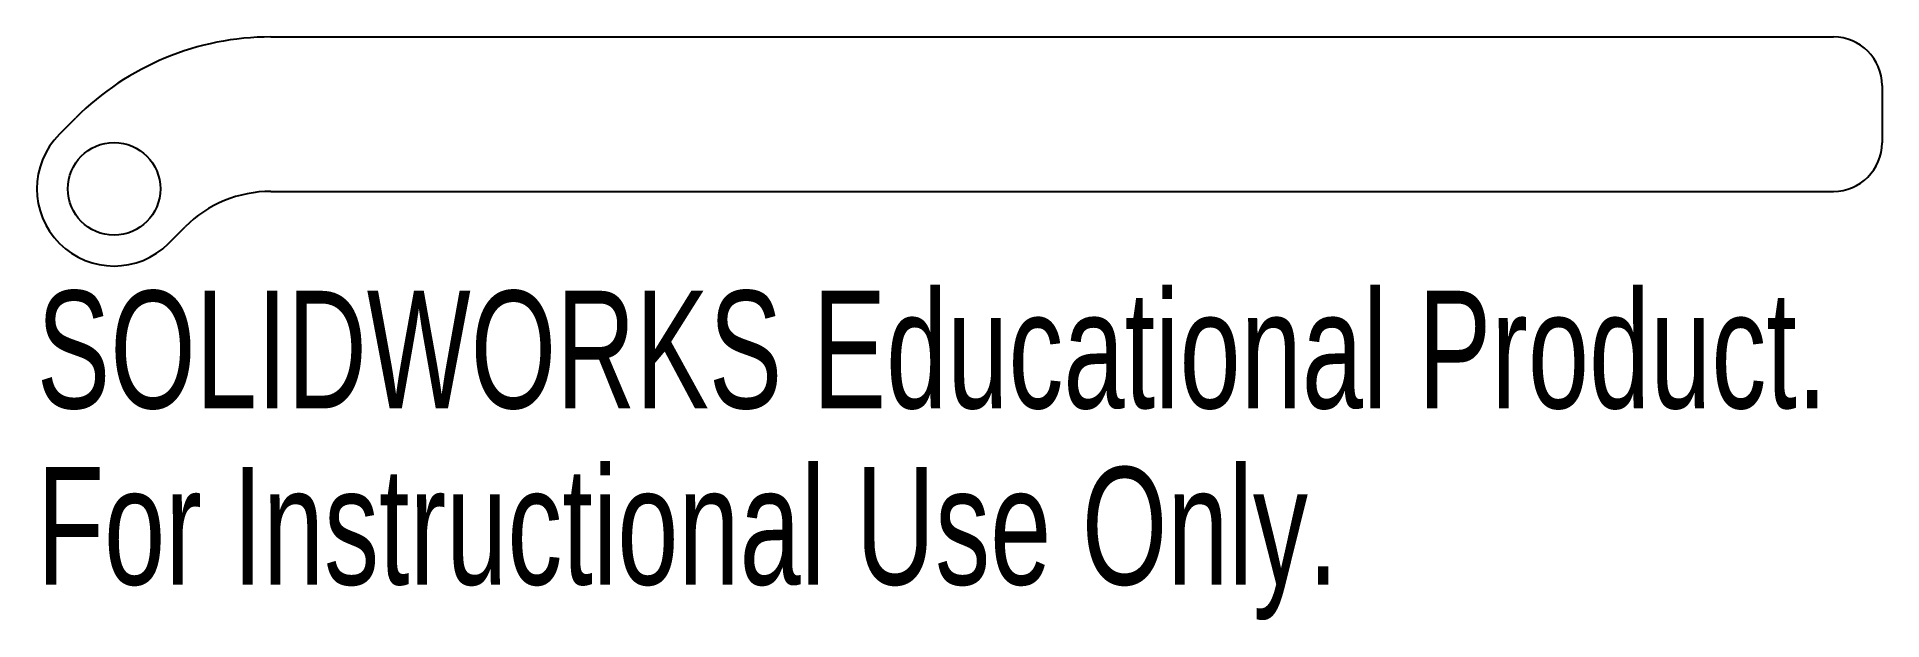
# Model space of a CAD drawing. Header units: inches. Extents: x -0.19 to 2.8, y -0.94 to 0.
import ezdxf

# ---------------------------------------------------------------- set-up
doc = ezdxf.new("R2010")
doc.units = ezdxf.units.IN
doc.header["$MEASUREMENT"] = 0
doc.styles.add('SLDTEXTSTYLE0', font='TXT', dxfattribs={"width": 0.7})

msp = doc.modelspace()

# ---------------------------------------------------------------- linework, layer by layer
at = {"color": 7, "linetype": 'Continuous', "lineweight": 25}
for p, q in [((0.1851, 0), (2.7165, 0)), ((2.7953, -0.0787), (2.7953, -0.1713)), ((-0.1575, -0.1575), (-0.1309, -0.1309)), ((0.1851, -0.25), (2.7165, -0.25)), ((0.0193, -0.3343), (0.0459, -0.3077))]:
    msp.add_line(p, q, dxfattribs=at)
msp.add_circle((-0.0691, -0.2459), 0.075, dxfattribs=at)
for centre, radius, start, end in [((0.1851, -0.4469), 0.4469, 90, 135), ((2.7165, -0.0787), 0.0787, 0, 90), ((-0.0691, -0.2459), 0.125, 135, 315), ((2.7165, -0.1713), 0.0787, 270, 0), ((0.1851, -0.4469), 0.1969, 90, 135)]:
    msp.add_arc(centre, radius, start, end, dxfattribs=at)

# ---------------------------------------------------------------- texts
at = {"color": 7, "linetype": 'Continuous', "char_height": 0.1903, "attachment_point": 1, "style": 'SLDTEXTSTYLE0'}
for s, insert in [('SOLIDWORKS Educational Product.', (-0.1941, -0.411)), ('For Instructional Use Only.', (-0.1941, -0.6965))]:
    msp.add_mtext(s, dxfattribs=dict(at, insert=insert))

doc.saveas('drawing.dxf')
